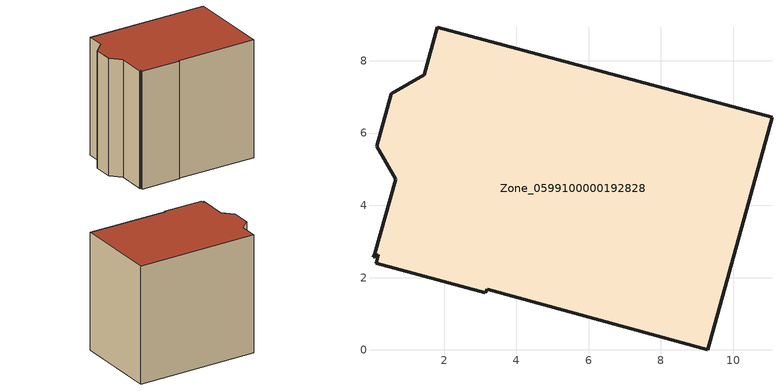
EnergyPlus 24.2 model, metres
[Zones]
Zone_0599100000192828
 floor ground (C_G): 0.05,2.56 0.09,2.66 0.67,4.72 0.14,5.63 0.54,7.09 1.45,7.61 1.81,8.93 11.07,6.43 9.3,0 3.19,1.68 3.14,1.58 0.13,2.4 0.18,2.64 z0
 wall outside (C_F): 1.45,7.61 0.54,7.09 0.14,5.63 0.67,4.72 0.09,2.66 0.05,2.56 0.18,2.64 0.13,2.4 3.14,1.58 3.19,1.68 9.3,0 11.07,6.43 1.81,8.93 1.45,7.61 z0:9.27
 roof outside (C_R): 0.09,2.66 0.05,2.56 0.18,2.64 0.13,2.4 3.14,1.58 3.19,1.68 9.3,0 11.07,6.43 1.81,8.93 1.45,7.61 0.54,7.09 0.14,5.63 0.67,4.72 z9.27
[BUILDING]
Pand.0599100000192828: North Axis=0; Terrain=City; Loads Convergence Tolerance Value=0.04; Temperature Convergence Tolerance Value=0.4; Solar Distribution=FullExterior; Maximum Number of Warmup Days=25; Minimum Number of Warmup Days=1
[Site:Location]
Rotterdam.The.Hague.AP_ZH_NLD Design_Conditions: Latitude=51.96; Longitude=4.45; Time Zone=1; Elevation=-4.5
[SITE:GROUNDTEMPERATURE:BUILDINGSURFACE]
18, 18, 18, 18, 18, 18, 18, 18, 18, 18, 18, 18
[MATERIAL] Thermal Absorptance=0.9; Solar Absorptance=0.7; Visible Absorptance=0.7
Name | Roughness | Thickness | Conductivity | Density | Specific Heat
G.TC.1946 | MediumSmooth | 0.15 | 1 | 540 | 1210
F.TC.1946 | Rough | 0.3 | 0.857143 | 1920 | 840
R.TC.1946 | MediumRough | 0.2 | 0.909091 | 1500 | 1000
[CONSTRUCTION]
C_G: G.TC.1946
C_F: F.TC.1946
C_R: R.TC.1946
[ZONE]
Zone_0599100000192828: Type=1; Multiplier=1; Ceiling Height=Autocalculate; Volume=Autocalculate; Floor Area=autocalculate; Part of Total Floor Area=Yes
[ZONEINFILTRATION:DESIGNFLOWRATE]
Infil_Zone_0599100000192828: Zone or ZoneList or Space or SpaceList=Zone_0599100000192828; Schedule=AlwaysOn; Design Flow Rate Calculation Method=Flow/Area; Flow Rate per Floor Area=0.003; Constant Term Coefficient=1; Temperature Term Coefficient=0; Velocity Term Coefficient=0; Velocity Squared Term Coefficient=0
[HVACTEMPLATE:ZONE:IDEALLOADSAIRSYSTEM]
Zone_0599100000192828: Maximum Heating Supply Air Temperature=50; Minimum Cooling Supply Air Temperature=13; Maximum Heating Supply Air Humidity Ratio=0.0156; Minimum Cooling Supply Air Humidity Ratio=0.0077; Heating Limit=NoLimit; Cooling Limit=NoLimit; Dehumidification Control Type=ConstantSensibleHeatRatio; Cooling Sensible Heat Ratio=0.7; Dehumidification Setpoint=60; Humidification Control Type=None; Humidification Setpoint=30; Outdoor Air Method=None; Outdoor Air Flow Rate per Person=0.00944; Outdoor Air Flow Rate per Zone Floor Area=0; Outdoor Air Flow Rate per Zone=0; Demand Controlled Ventilation Type=None; Outdoor Air Economizer Type=NoEconomizer; Heat Recovery Type=None; Sensible Heat Recovery Effectiveness=0.7; Latent Heat Recovery Effectiveness=0.65
[ZONECONTROL:THERMOSTAT]
ThermostatControl_Zone_0599100000192828: Zone or ZoneList=Zone_0599100000192828; Control Type Schedule=DualSetpointControlType; Control 1=Thermostat_Zone_0599100000192828; Temperature Difference Between Cutout And Setpoint=0
[THERMOSTATSETPOINT:DUALSETPOINT]
Thermostat_Zone_0599100000192828: Heating Setpoint Temperature Schedule=HeatingSetpoint_Zone_0599100000192828; Cooling Setpoint Temperature Schedule=CoolingSetpoint_Zone_0599100000192828
[SCHEDULE:COMPACT]
HeatingSetpoint_Zone_0599100000192828: Through: 12/31, For: AllDays, Until: 24:00, 21
CoolingSetpoint_Zone_0599100000192828: Through: 12/31, For: AllDays, Until: 24:00, 24
DualSetpointControlType: Through: 12/31, For: AllDays, Until: 24:00, 4
AlwaysOn: Through: 12/31, For: AllDays, Until: 24:00, 1
